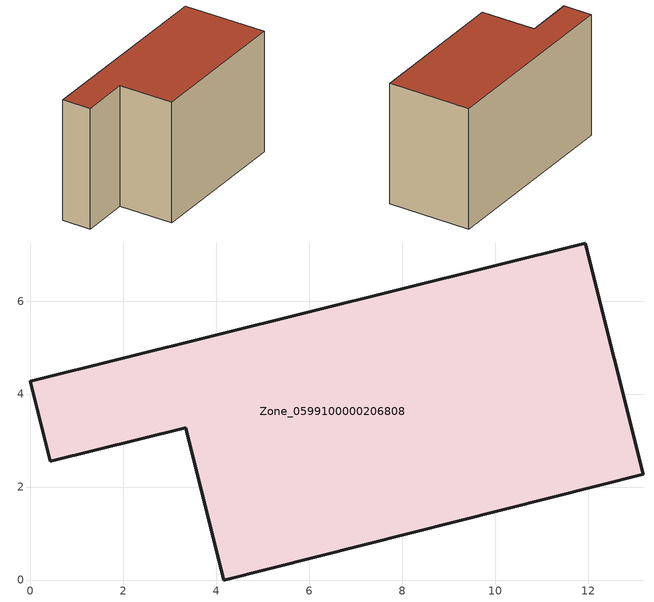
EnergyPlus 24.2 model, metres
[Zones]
Zone_0599100000206808
 floor ground (C_G): 3.34,3.27 0.43,2.55 0,4.27 11.94,7.25 13.18,2.27 4.16,0 z0
 wall outside (C_F): 11.94,7.25 0,4.27 0.43,2.55 3.34,3.27 4.16,0 13.18,2.27 11.94,7.25 z0:7.54
 roof outside (C_R): 4.16,0 13.18,2.27 11.94,7.25 0,4.27 0.43,2.55 3.34,3.27 z7.54
[BUILDING]
Pand.0599100000206808: North Axis=0; Terrain=City; Loads Convergence Tolerance Value=0.04; Temperature Convergence Tolerance Value=0.4; Solar Distribution=FullExterior; Maximum Number of Warmup Days=25; Minimum Number of Warmup Days=1
[Site:Location]
Rotterdam.The.Hague.AP_ZH_NLD Design_Conditions: Latitude=51.96; Longitude=4.45; Time Zone=1; Elevation=-4.5
[SITE:GROUNDTEMPERATURE:BUILDINGSURFACE]
18, 18, 18, 18, 18, 18, 18, 18, 18, 18, 18, 18
[MATERIAL] Thermal Absorptance=0.9; Solar Absorptance=0.7; Visible Absorptance=0.7
Name | Roughness | Thickness | Conductivity | Density | Specific Heat
G.TI.1975-1991 | MediumSmooth | 0.15 | 0.288461 | 540 | 1210
F.TI.1975-1991 | Rough | 0.3 | 0.230769 | 1920 | 840
R.TI.1975-1991 | MediumRough | 0.2 | 0.153846 | 1500 | 1000
[CONSTRUCTION]
C_G: G.TI.1975-1991
C_F: F.TI.1975-1991
C_R: R.TI.1975-1991
[ZONE]
Zone_0599100000206808: Type=1; Multiplier=1; Ceiling Height=Autocalculate; Volume=Autocalculate; Floor Area=autocalculate; Part of Total Floor Area=Yes
[ZONEINFILTRATION:DESIGNFLOWRATE]
Infil_Zone_0599100000206808: Zone or ZoneList or Space or SpaceList=Zone_0599100000206808; Schedule=AlwaysOn; Design Flow Rate Calculation Method=Flow/Area; Flow Rate per Floor Area=0.003; Constant Term Coefficient=1; Temperature Term Coefficient=0; Velocity Term Coefficient=0; Velocity Squared Term Coefficient=0
[HVACTEMPLATE:ZONE:IDEALLOADSAIRSYSTEM]
Zone_0599100000206808: Maximum Heating Supply Air Temperature=50; Minimum Cooling Supply Air Temperature=13; Maximum Heating Supply Air Humidity Ratio=0.0156; Minimum Cooling Supply Air Humidity Ratio=0.0077; Heating Limit=NoLimit; Cooling Limit=NoLimit; Dehumidification Control Type=ConstantSensibleHeatRatio; Cooling Sensible Heat Ratio=0.7; Dehumidification Setpoint=60; Humidification Control Type=None; Humidification Setpoint=30; Outdoor Air Method=None; Outdoor Air Flow Rate per Person=0.00944; Outdoor Air Flow Rate per Zone Floor Area=0; Outdoor Air Flow Rate per Zone=0; Demand Controlled Ventilation Type=None; Outdoor Air Economizer Type=NoEconomizer; Heat Recovery Type=None; Sensible Heat Recovery Effectiveness=0.7; Latent Heat Recovery Effectiveness=0.65
[ZONECONTROL:THERMOSTAT]
ThermostatControl_Zone_0599100000206808: Zone or ZoneList=Zone_0599100000206808; Control Type Schedule=DualSetpointControlType; Control 1=Thermostat_Zone_0599100000206808; Temperature Difference Between Cutout And Setpoint=0
[THERMOSTATSETPOINT:DUALSETPOINT]
Thermostat_Zone_0599100000206808: Heating Setpoint Temperature Schedule=HeatingSetpoint_Zone_0599100000206808; Cooling Setpoint Temperature Schedule=CoolingSetpoint_Zone_0599100000206808
[SCHEDULE:COMPACT]
HeatingSetpoint_Zone_0599100000206808: Through: 12/31, For: AllDays, Until: 24:00, 21
CoolingSetpoint_Zone_0599100000206808: Through: 12/31, For: AllDays, Until: 24:00, 24
DualSetpointControlType: Through: 12/31, For: AllDays, Until: 24:00, 4
AlwaysOn: Through: 12/31, For: AllDays, Until: 24:00, 1
